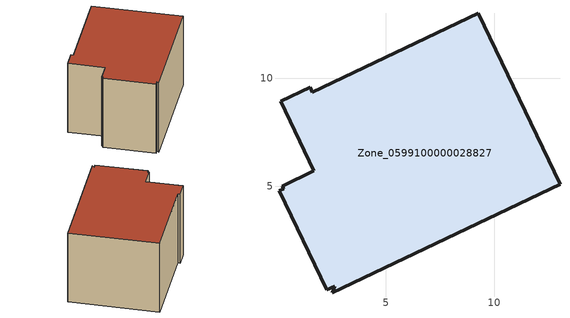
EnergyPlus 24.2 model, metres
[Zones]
Zone_0599100000028827
 floor ground (C_G): 2.63,0.38 2.25,0.21 0.05,4.8 0.27,4.89 0.21,5.01 1.67,5.71 0.13,8.93 1.49,9.58 1.6,9.36 9.28,13.01 13.05,5.09 2.51,0.07 z0
 wall outside (C_F): 13.05,5.09 9.28,13.01 1.6,9.36 1.49,9.58 0.13,8.93 1.67,5.71 0.21,5.01 0.27,4.89 0.05,4.8 2.25,0.21 2.63,0.38 2.51,0.07 13.05,5.09 z0:7.69
 roof outside (C_R): 2.63,0.38 2.51,0.07 13.05,5.09 9.28,13.01 1.6,9.36 1.49,9.58 0.13,8.93 1.67,5.71 0.21,5.01 0.27,4.89 0.05,4.8 2.25,0.21 z7.69
[BUILDING]
Pand.0599100000028827: North Axis=0; Terrain=City; Loads Convergence Tolerance Value=0.04; Temperature Convergence Tolerance Value=0.4; Solar Distribution=FullExterior; Maximum Number of Warmup Days=25; Minimum Number of Warmup Days=1
[Site:Location]
Rotterdam.The.Hague.AP_ZH_NLD Design_Conditions: Latitude=51.96; Longitude=4.45; Time Zone=1; Elevation=-4.5
[SITE:GROUNDTEMPERATURE:BUILDINGSURFACE]
18, 18, 18, 18, 18, 18, 18, 18, 18, 18, 18, 18
[MATERIAL] Thermal Absorptance=0.9; Solar Absorptance=0.7; Visible Absorptance=0.7
Name | Roughness | Thickness | Conductivity | Density | Specific Heat
G.TC.1975-1991 | MediumSmooth | 0.15 | 0.288461 | 540 | 1210
F.TC.1975-1991 | Rough | 0.3 | 0.230769 | 1920 | 840
R.TC.1975-1991 | MediumRough | 0.2 | 0.153846 | 1500 | 1000
[CONSTRUCTION]
C_G: G.TC.1975-1991
C_F: F.TC.1975-1991
C_R: R.TC.1975-1991
[ZONE]
Zone_0599100000028827: Type=1; Multiplier=1; Ceiling Height=Autocalculate; Volume=Autocalculate; Floor Area=autocalculate; Part of Total Floor Area=Yes
[ZONEINFILTRATION:DESIGNFLOWRATE]
Infil_Zone_0599100000028827: Zone or ZoneList or Space or SpaceList=Zone_0599100000028827; Schedule=AlwaysOn; Design Flow Rate Calculation Method=Flow/Area; Flow Rate per Floor Area=0.003; Constant Term Coefficient=1; Temperature Term Coefficient=0; Velocity Term Coefficient=0; Velocity Squared Term Coefficient=0
[HVACTEMPLATE:ZONE:IDEALLOADSAIRSYSTEM]
Zone_0599100000028827: Maximum Heating Supply Air Temperature=50; Minimum Cooling Supply Air Temperature=13; Maximum Heating Supply Air Humidity Ratio=0.0156; Minimum Cooling Supply Air Humidity Ratio=0.0077; Heating Limit=NoLimit; Cooling Limit=NoLimit; Dehumidification Control Type=ConstantSensibleHeatRatio; Cooling Sensible Heat Ratio=0.7; Dehumidification Setpoint=60; Humidification Control Type=None; Humidification Setpoint=30; Outdoor Air Method=None; Outdoor Air Flow Rate per Person=0.00944; Outdoor Air Flow Rate per Zone Floor Area=0; Outdoor Air Flow Rate per Zone=0; Demand Controlled Ventilation Type=None; Outdoor Air Economizer Type=NoEconomizer; Heat Recovery Type=None; Sensible Heat Recovery Effectiveness=0.7; Latent Heat Recovery Effectiveness=0.65
[ZONECONTROL:THERMOSTAT]
ThermostatControl_Zone_0599100000028827: Zone or ZoneList=Zone_0599100000028827; Control Type Schedule=DualSetpointControlType; Control 1=Thermostat_Zone_0599100000028827; Temperature Difference Between Cutout And Setpoint=0
[THERMOSTATSETPOINT:DUALSETPOINT]
Thermostat_Zone_0599100000028827: Heating Setpoint Temperature Schedule=HeatingSetpoint_Zone_0599100000028827; Cooling Setpoint Temperature Schedule=CoolingSetpoint_Zone_0599100000028827
[SCHEDULE:COMPACT]
HeatingSetpoint_Zone_0599100000028827: Through: 12/31, For: AllDays, Until: 24:00, 21
CoolingSetpoint_Zone_0599100000028827: Through: 12/31, For: AllDays, Until: 24:00, 24
DualSetpointControlType: Through: 12/31, For: AllDays, Until: 24:00, 4
AlwaysOn: Through: 12/31, For: AllDays, Until: 24:00, 1
